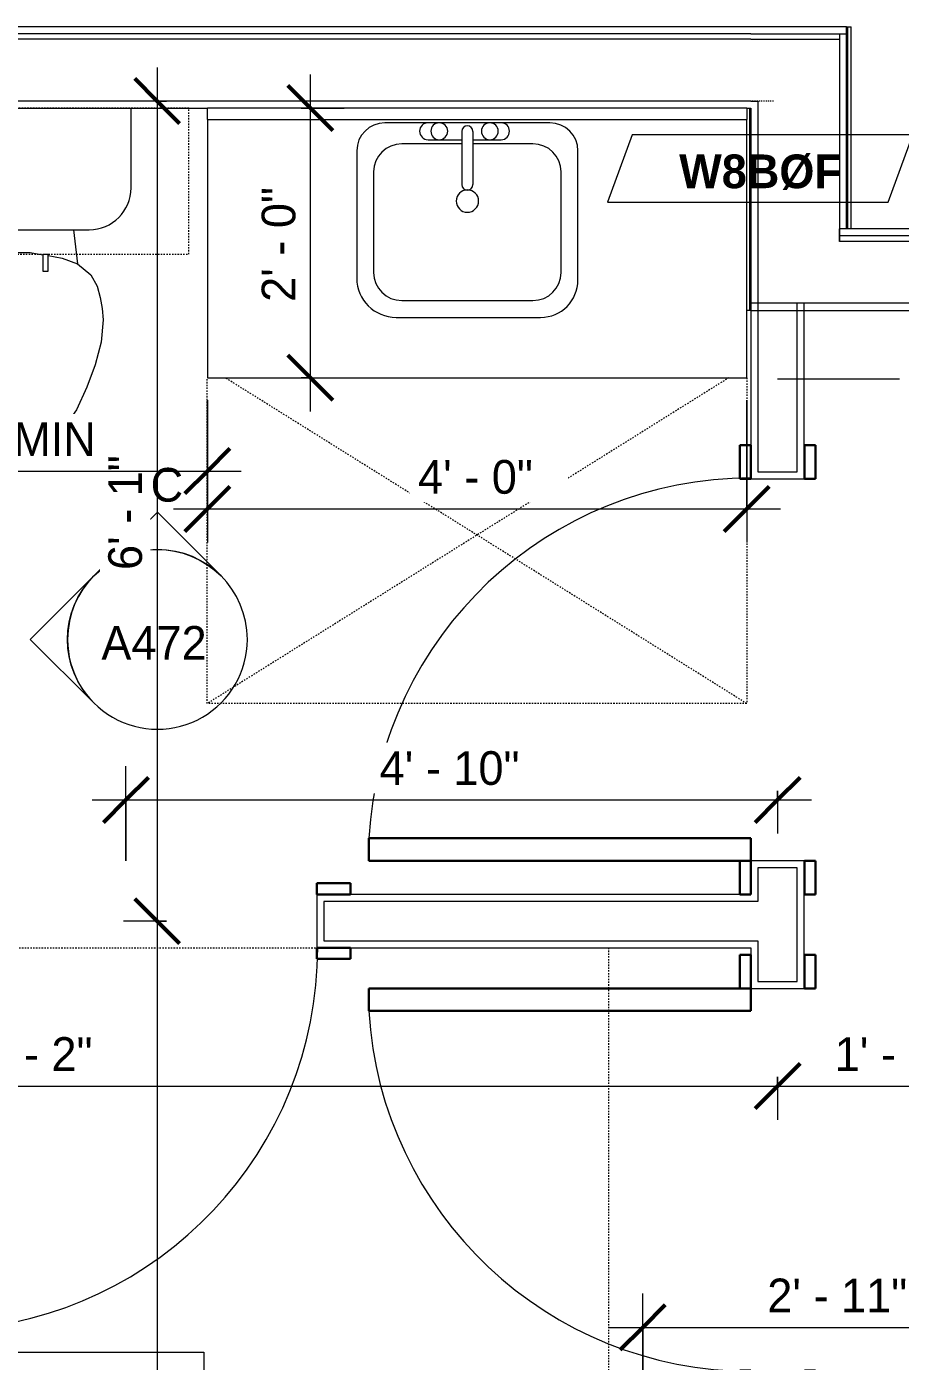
# Model space of a CAD drawing. Header units: inches. Extents: x -4010 to -1814, y 9846 to 12241.
# Drawn here: x -2849.1 to -2771.4, y 11529.1 to 11647.9 of the extents above; entities that cross this region are included whole.
import ezdxf

# ---------------------------------------------------------------- set-up
doc = ezdxf.new("R2010")
doc.units = ezdxf.units.IN
doc.header["$MEASUREMENT"] = 0
doc.linetypes.add('Dash', pattern=[0.25, 0.125, -0.125])
doc.linetypes.add('Dash 3_32_', pattern=[0.1875, 0.09375, -0.09375])
for name, color, linetype, lineweight in [('0-1', 7, 'Continuous', 5), ('0-3', 8, 'Continuous', 9), ('A-ANNO-DIMS', 211, 'Continuous', 9), ('A-ANNO-DIMS-32', 211, 'Continuous', 9), ('A-DETL-1', 90, 'Dash 3_32_', 18), ('A-DOOR-3', 31, 'Continuous', 9), ('A-DOOR-4', 31, 'Continuous', 30), ('A-DOOR-FRAM-3', 31, 'Continuous', 30), ('A-GENM', 5, 'Continuous', 9), ('A-GENM-HDLN', 13, 'Dash', 9), ('A-WALL', 113, 'Continuous', 18), ('A-WALL-2', 250, 'Continuous', 18), ('A-WALL-3', 113, 'Continuous', 9), ('A-WALL-IDEN', 211, 'Continuous', 9), ('G-ANNO-SYMB-3', 111, 'Continuous', 9), ('I-FURN', 30, 'Continuous', 9), ('I-FURN-HDLN', 30, 'Dash', 9), ('I-WALL-3', 7, 'Continuous', 9), ('P-SANR-FIXT', 6, 'Continuous', 9), ('Q-CASE', 31, 'Continuous', 9), ('Q-CASE-1', 31, 'Dash', 9)]:
    doc.layers.add(name, color=color, linetype=linetype, lineweight=lineweight)
doc.styles.add('Century Gothic', font='ufonts.com_century-gothic.ttf', dxfattribs={"height": 3})
doc.styles.add('Century Gothic_B_1', font='GOTHICB.TTF', dxfattribs={"height": 3})
doc.dimstyles.new('OD_1__HACK_2', dxfattribs={"dimscale": 12, "dimtxt": 3.132505, "dimasz": 0.333333, "dimexe": 0.25, "dimexo": 0.166667, "dimgap": 0.041667, "dimtad": 1, "dimdec": 4, "dimrnd": 0.0625, "dimzin": 3, "dimdsep": 46, "dimlunit": 4, "dimtxsty": 'Century Gothic', "dimblk1": 'OBLIQUE', "dimblk2": 'OBLIQUE', "dimsah": 1, "dimcen": 0.09, "dimdle": 0.25, "dimazin": 0, "dimtfac": 1, "dimtdec": 4, "dimtix": 1, "dimtmove": 0, "dimatfit": 3, "dimfxl": 1, "dimtvp": 1, "dimtfill": 1, "dimfrac": 2, "dimtolj": 1, "dimtzin": 0, "dimarcsym": 2})
doc.dimstyles.new('OD_1__HACK_2_1', dxfattribs={"dimscale": 12, "dimtxt": 3.132505, "dimasz": 0.333333, "dimexe": 0.25, "dimexo": 0.166667, "dimgap": 0.041667, "dimtad": 1, "dimdec": 4, "dimrnd": 0.0625, "dimzin": 3, "dimdsep": 46, "dimlunit": 4, "dimtxsty": 'Century Gothic', "dimblk1": 'OBLIQUE', "dimblk2": 'OBLIQUE', "dimsah": 1, "dimcen": 0.09, "dimdle": 0.25, "dimazin": 0, "dimtfac": 1, "dimtdec": 4, "dimtix": 1, "dimtmove": 0, "dimatfit": 3, "dimfxl": 1, "dimtvp": 1, "dimtfill": 1, "dimfrac": 2, "dimtolj": 1, "dimtzin": 0, "dimarcsym": 2})

# ---------------------------------------------------------------- blocks, each defined once
blk = doc.blocks.new('Basic Wall _ INT - W8BØF - _5_8 GYP - 2X8 WOOD_BATT_ - 5_8 GYP_ - ___-2320149-UNIT PLANS - 2ND _ 3RD FLOOR')
at = {"layer": 'I-WALL-3'}
for p, q in [((-2784.82, 11640.61), (-2784.82, 11622.61)), ((-2784.82, 11622.61), (-2785.07, 11622.61)), ((-2784.74, 11622.61), (-2784.82, 11622.61)), ((-2784.7, 11622.61), (-2784.74, 11622.61))]:
    blk.add_line(p, q, dxfattribs=at)
blk = doc.blocks.new('Basic Wall _ INT - W8BØF - _5_8 GYP - 2X8 WOOD_BATT_ - 5_8 GYP_ - ___-2320148-UNIT PLANS - 2ND _ 3RD FLOOR')
at = {"layer": 'I-WALL-3'}
for p, q in [((-2776.2, 11647.86), (-2776.16, 11647.86)), ((-2776.16, 11647.86), (-2776.07, 11647.86)), ((-2776.07, 11629.86), (-2776.07, 11647.86)), ((-2776.07, 11647.86), (-2775.79, 11647.86)), ((-2775.79, 11629.86), (-2775.79, 11647.86))]:
    blk.add_line(p, q, dxfattribs=at)
blk = doc.blocks.new('CTR - 1st Phase - Common Walls_rvt-1-UNIT PLANS - 2ND _ 3RD FLOOR')
at = {"layer": 'A-WALL-2'}
for p, q in [((-2784.7, 11647.24), (-3037.45, 11647.24)), ((-2784.7, 11647.24), (-2776.82, 11647.24)), ((-2776.82, 11647.24), (-2776.2, 11647.24)), ((-2776.82, 11647.24), (-2776.82, 11646.74)), ((-2776.82, 11647.24), (-2776.82, 11646.74)), ((-2784.7, 11646.74), (-3037.45, 11646.74)), ((-2784.7, 11646.74), (-2784.07, 11646.74)), ((-2784.07, 11646.74), (-2776.82, 11646.74)), ((-2776.82, 11646.74), (-2776.82, 11629.86)), ((-2784.7, 11641.24), (-2912.51, 11641.24)), ((-2784.7, 11641.24), (-2784.07, 11641.24)), ((-2784.07, 11641.24), (-2784.07, 11623.24)), ((-2776.2, 11629.86), (-2776.82, 11629.86)), ((-2776.82, 11629.24), (-2776.82, 11629.86)), ((-2776.82, 11629.86), (-2776.82, 11629.24)), ((-2776.2, 11629.24), (-2776.82, 11629.24)), ((-2776.82, 11628.74), (-2776.82, 11629.24)), ((-2776.82, 11629.24), (-2776.82, 11628.74)), ((-2760.45, 11629.24), (-2776.2, 11629.24)), ((-2776.2, 11628.74), (-2776.82, 11628.74)), ((-2760.45, 11628.74), (-2776.2, 11628.74)), ((-2776.82, 11623.24), (-2784.07, 11623.24)), ((-2776.2, 11623.24), (-2776.82, 11623.24)), ((-2760.45, 11623.24), (-2776.2, 11623.24))]:
    blk.add_line(p, q, dxfattribs=at)
at = {"layer": 'I-WALL-3'}
for p, q in [((-2784.7, 11647.86), (-3037.45, 11647.86)), ((-2776.2, 11647.86), (-2784.7, 11647.86)), ((-2776.2, 11647.24), (-2776.2, 11647.86)), ((-2776.2, 11629.86), (-2776.2, 11647.24)), ((-2871.36, 11640.61), (-2833.07, 11640.61)), ((-2785.07, 11640.61), (-2784.7, 11640.61)), ((-2784.7, 11640.61), (-2784.7, 11622.61)), ((-2760.45, 11629.86), (-2776.2, 11629.86)), ((-2784.7, 11622.61), (-2784.07, 11622.61)), ((-2784.07, 11622.61), (-2776.2, 11622.61)), ((-2776.2, 11622.61), (-2760.45, 11622.61))]:
    blk.add_line(p, q, dxfattribs=at)
at = {"layer": '0-3'}
for name in ['Basic Wall _ INT - W8BØF - _5_8 GYP - 2X8 WOOD_BATT_ - 5_8 GYP_ - ___-2320148-UNIT PLANS - 2ND _ 3RD FLOOR', 'Basic Wall _ INT - W8BØF - _5_8 GYP - 2X8 WOOD_BATT_ - 5_8 GYP_ - ___-2320149-UNIT PLANS - 2ND _ 3RD FLOOR']:
    blk.add_blockref(name, (0, 0), dxfattribs=at)
blk = doc.blocks.new('SWING - SINGLE - FLUSH - 2-10 x 6-8 - PRIVACY-3199407-UNIT PLANS - 2ND _ 3RD FLOOR')
at = {"layer": 'A-DOOR-3'}
blk.add_arc((17, 2.37), 34.07, 93.3657, 180, dxfattribs=at)
at = {"layer": 'A-DOOR-4'}
for p, q in [((15, 2.37), (15, 36.38)), ((17, 36.38), (15, 36.38)), ((17, 2.37), (17, 36.38)), ((17, 2.37), (15, 2.37))]:
    blk.add_line(p, q, dxfattribs=at)
at = {"layer": 'A-DOOR-FRAM-3'}
for p, q in [((-17, 3.37), (-20, 3.37)), ((-20, 3.37), (-20, 2.37)), ((-17, 2.37), (-17, 3.37)), ((20, 3.37), (17, 3.37)), ((17, 3.37), (17, 2.37)), ((20, 2.37), (20, 3.37)), ((-20, 2.37), (-17, 2.37)), ((17, 2.37), (20, 2.37)), ((-17, -2.38), (-20, -2.38)), ((-20, -2.38), (-20, -3.38)), ((-17, -3.38), (-17, -2.38)), ((20, -2.38), (17, -2.38)), ((17, -2.38), (17, -3.38)), ((20, -3.38), (20, -2.38)), ((-20, -3.38), (-17, -3.38)), ((17, -3.38), (20, -3.38))]:
    blk.add_line(p, q, dxfattribs=at)
blk = doc.blocks.new('Bed-Standard - Queen 60_ x 79_-3761504-UNIT PLANS - 2ND _ 3RD FLOOR')
at = {"layer": 'I-FURN'}
for p, q in [((-19.31, 41.3), (40.69, 41.3)), ((-19.31, -37.2), (-19.31, 41.3)), ((40.69, 41.3), (40.69, -37.2)), ((40.69, -23.7), (-19.31, -17.13)), ((-16.31, -23.7), (37.69, -23.7)), ((-16.31, -35.7), (-16.31, -23.7)), ((37.69, -35.7), (37.69, -23.7)), ((-16.31, -35.7), (37.69, -35.7))]:
    blk.add_line(p, q, dxfattribs=at)
at = {"layer": 'I-FURN-HDLN'}
for p, q in [((-55.31, 77.3), (-7.94, 77.3)), ((-5.44, 77.3), (55.06, 77.3)), ((57.56, 77.3), (58.94, 77.3)), ((58.69, 77.3), (58.69, -37.2)), ((63.69, 77.3), (64.69, 77.3)), ((64.69, 77.3), (64.69, 75.61)), ((64.69, 68.86), (64.69, -13.39)), ((-55.31, 17.36), (-55.31, 51.36))]:
    blk.add_line(p, q, dxfattribs=at)
blk = doc.blocks.new('M_Sink Vanity-Square - 500 x 440mm-1352614-UNIT PLANS - 2ND _ 3RD FLOOR')
at = {"layer": 'P-SANR-FIXT'}
for p, q in [((7.96, 7.09), (-6.72, 7.09)), ((3.62, 7.09), (-2.88, 7.09)), ((0.12, 6.33), (0.12, 1.59)), ((1.12, 6.33), (1.12, 1.59)), ((0.12, 5.22), (-5.22, 5.22)), ((-2.88, 5.59), (0.12, 5.59)), ((1.12, 5.59), (3.62, 5.59)), ((6.46, 5.22), (1.12, 5.22)), ((-9.22, 4.59), (-9.22, -6.73)), ((10.46, -6.91), (10.46, 4.59)), ((-7.72, 2.72), (-7.72, -6.23)), ((8.96, -6.23), (8.96, 2.72)), ((-5.22, -8.73), (6.46, -8.73)), ((-5.72, -10.23), (7.14, -10.23))]:
    blk.add_line(p, q, dxfattribs=at)
for centre, radius, start, end in [((-6.72, 4.59), 2.5, 90, 180), ((-2.88, 6.34), 0.75, 90, 270), ((-1.88, 6.34), 0.75, 360, 180), ((-1.88, 6.34), 0.75, 180, 0), ((0.62, 6.33), 0.5, 360, 180), ((2.62, 6.34), 0.75, 360, 180), ((2.62, 6.34), 0.75, 180, 360), ((3.62, 6.34), 0.75, 270, 90), ((7.96, 4.59), 2.5, 360, 90), ((-5.22, 2.72), 2.5, 90, 180), ((6.46, 2.72), 2.5, 0, 90), ((0.62, 1.59), 0.5, 180, 0), ((0.62, 0.13), 1, 360, 180), ((0.62, 0.13), 1, 180, 0), ((-5.72, -6.73), 3.5, 180, 270), ((-5.22, -6.23), 2.5, 180, 270), ((6.46, -6.23), 2.5, 270, 0), ((7.14, -6.91), 3.32, 270, 0)]:
    blk.add_arc(centre, radius, start, end, dxfattribs=at)
blk = doc.blocks.new('Toilet-Domestic-3D - Toilet-Domestic-3D-V40-UNIT PLANS - 2ND _ 3RD FLOOR')
at = {"layer": 'P-SANR-FIXT'}
for p, q in [((-1.87, 11.5), (-0.5, 12)), ((-0.5, 12), (0.5, 12)), ((0.5, 12), (1.87, 11.5)), ((-3.74, 10), (-2.74, 11)), ((-2.74, 11), (-1.87, 11.5)), ((1.87, 11.5), (2.74, 11)), ((2.74, 11), (3.74, 10)), ((-5.13, 8), (-3.74, 10)), ((3.74, 10), (5.13, 8)), ((-6.06, 6), (-5.13, 8)), ((5.13, 8), (6.06, 6)), ((-6.79, 4), (-6.06, 6)), ((6.06, 6), (6.79, 4)), ((-7.33, 1.99), (-6.79, 4)), ((6.79, 4), (7.33, 1.99)), ((-7.5, 0), (-7.33, 1.99)), ((7.33, 1.99), (7.5, 0)), ((-7.41, -1), (-7.5, 0)), ((-7.24, -2), (-7.41, -1)), ((7.41, -1), (7.24, -2)), ((7.5, 0), (7.41, -1)), ((-6.97, -3), (-7.24, -2)), ((7.24, -2), (6.97, -3)), ((-6.4, -4), (-6.97, -3)), ((6.97, -3), (6.4, -4)), ((-5.21, -5), (-6.4, -4)), ((6.4, -4), (5.21, -5)), ((-3.84, -5.5), (-5.21, -5)), ((-4.86, -8.02), (-5.21, -5)), ((-2.61, -5.72), (-3.84, -5.5)), ((-1, -6), (-2.13, -5.8)), ((1.89, -5.84), (1, -6)), ((3.84, -5.5), (2.37, -5.76)), ((5.21, -5), (3.84, -5.5)), ((4.86, -8.02), (5.21, -5)), ((1, -6), (-1, -6)), ((6.25, -8.02), (-6.25, -8.02)), ((-9.98, -11.75), (-9.98, -18.85)), ((9.98, -18.85), (9.98, -11.75))]:
    blk.add_line(p, q, dxfattribs=at)
for centre, start, end in [((-6.25, -11.75), 90, 180), ((6.25, -11.75), 0, 90)]:
    blk.add_arc(centre, 3.73, start, end, dxfattribs=at)
blk = doc.blocks.new('Bath Vanity - Bath Vanity 48_-2551079-UNIT PLANS - 2ND _ 3RD FLOOR')
at = {"layer": 'Q-CASE'}
for p, q in [((-23.26, -1), (-23.26, -24)), ((24.74, -24), (24.74, -1)), ((-23.26, -24), (24.74, -24))]:
    blk.add_line(p, q, dxfattribs=at)
blk = doc.blocks.new('ADA Clearances - 30_x48_-V41-UNIT PLANS - 2ND _ 3RD FLOOR')
at = {"layer": 'A-GENM-HDLN'}
for p, q in [((15, 24), (-14, -22.41)), ((-14, 24), (-8, 24)), ((-5, 24), (15, 24)), ((15, 24), (15, -24)), ((-14, 22.41), (15, -24)), ((15, -24), (-14, -24))]:
    blk.add_line(p, q, dxfattribs=at)
blk = doc.blocks.new('BATHROOM MIRROR - BATHROOM MIRROR 48_-3124766-UNIT PLANS - 2ND _ 3RD FLOOR')
at = {"layer": 'Q-CASE'}
for p, q in [((24.74, 24), (-23.26, 24)), ((-23.26, 23), (-23.26, 24)), ((24.74, 24), (24.74, 23)), ((-23.26, 23), (24.74, 23))]:
    blk.add_line(p, q, dxfattribs=at)
blk = doc.blocks.new('300 Series Wall Hung Cabinet_326 - 30_-2909952-UNIT PLANS - 2ND _ 3RD FLOOR')
at = {"layer": 'Q-CASE'}
for p, q in [((-2.5, -13.19), (-2.01, -13.19)), ((-2.5, -13.19), (-2.5, -14.69)), ((-2.01, -14.69), (-2.01, -13.19)), ((2, -13.19), (2.49, -13.19)), ((2, -13.19), (2, -14.69)), ((2.49, -14.69), (2.49, -13.19)), ((-2.5, -14.69), (-2.01, -14.69)), ((2, -14.69), (2.49, -14.69))]:
    blk.add_line(p, q, dxfattribs=at)
at = {"layer": 'Q-CASE-1'}
for p, q in [((15, -0.19), (-15, -0.19)), ((-15, -0.19), (-15, -13.19)), ((15, -13.19), (15, -0.19)), ((-15, -13.19), (15, -13.19))]:
    blk.add_line(p, q, dxfattribs=at)
blk = doc.blocks.new('SWING - SINGLE - FLUSH - 2-10 x 6-8 - PRIVACY-3199405-UNIT PLANS - 2ND _ 3RD FLOOR')
at = {"layer": 'A-DOOR-3'}
blk.add_arc((17, -2.37), 34.07, 180, 266.6343, dxfattribs=at)
at = {"layer": 'A-DOOR-4'}
for p, q in [((15, -2.37), (15, -36.38)), ((17, -2.37), (15, -2.37)), ((17, -2.37), (17, -36.38)), ((17, -36.38), (15, -36.38))]:
    blk.add_line(p, q, dxfattribs=at)
at = {"layer": 'A-DOOR-FRAM-3'}
for p, q in [((-20, 2.38), (-20, 3.38)), ((-20, 3.38), (-17, 3.38)), ((-17, 3.38), (-17, 2.38)), ((17, 2.38), (17, 3.38)), ((17, 3.38), (20, 3.38)), ((20, 3.38), (20, 2.38)), ((-17, 2.38), (-20, 2.38)), ((20, 2.38), (17, 2.38)), ((-20, -2.37), (-17, -2.37)), ((-20, -3.37), (-20, -2.37)), ((-17, -2.37), (-17, -3.37)), ((17, -2.37), (20, -2.37)), ((17, -3.37), (17, -2.37)), ((20, -2.37), (20, -3.37)), ((-17, -3.37), (-20, -3.37)), ((20, -3.37), (17, -3.37))]:
    blk.add_line(p, q, dxfattribs=at)
blk = doc.blocks.new('Elevation - Filled Arrow-152140-UNIT PLANS - 2ND _ 3RD FLOOR')
at = {"layer": 'G-ANNO-SYMB-3'}
for start, end in [(360, 180), (180, 360)]:
    blk.add_arc((0, 0), 0.25, start, end, dxfattribs=at)
blk = doc.blocks.new('Elevation - Filled Arrow-151867-UNIT PLANS - 2ND _ 3RD FLOOR')
at = {"layer": 'G-ANNO-SYMB-3'}
for p, q in [((0, 0.3536), (-0.1768, 0.1768)), ((0.1768, 0.1768), (0, 0.3536))]:
    blk.add_line(p, q, dxfattribs=at)
blk.add_arc((0, 0), 0.25, 45, 135, dxfattribs=at)
blk = doc.blocks.new('DIMBLOCK177-UNIT PLANS - 2ND _ 3RD FLOOR')
at = {"layer": 'A-ANNO-DIMS-32', "lineweight": 50}
for p, q in [((-2837.54, 11641.24), (-2839.54, 11643.24)), ((-2837.54, 11641.24), (-2835.54, 11639.24)), ((-2837.54, 11568.24), (-2839.54, 11570.24)), ((-2837.54, 11568.24), (-2835.54, 11566.24))]:
    blk.add_line(p, q, dxfattribs=at)
at = {"layer": 'A-ANNO-DIMS-32'}
for p, q in [((-2837.54, 11644.24), (-2837.54, 11568.24)), ((-2836.71, 11641.24), (-2840.54, 11641.24)), ((-2837.54, 11641.24), (-2836.71, 11641.24)), ((-2836.71, 11568.24), (-2840.54, 11568.24)), ((-2837.54, 11568.24), (-2836.71, 11568.24))]:
    blk.add_line(p, q, dxfattribs=at)
at = {"layer": 'A-ANNO-DIMS-32', "color": 0, "insert": (-2841.89, 11599.5), "char_height": 3, "width": 12.5897, "attachment_point": 1, "rotation": 90, "line_spacing_factor": 0.984502, "style": 'Century Gothic', "bg_fill": 3, "box_fill_scale": 1.25, "bg_fill_color": 256, "bg_fill_true_color": 13158600, "bg_fill_transparency": 0}
blk.add_mtext('6\' - 1"', dxfattribs=at)
blk = doc.blocks.new('_Oblique')
at = {"color": 0, "linetype": 'ByBlock', "lineweight": -2}
blk.add_line((-0.5, -0.5), (0.5, 0.5), dxfattribs=at)
blk = doc.blocks.new('DIMBLOCK178-UNIT PLANS - 2ND _ 3RD FLOOR')
at = {"layer": 'A-ANNO-DIMS-32', "lineweight": 50}
for p, q in [((-2837.54, 11568.24), (-2839.54, 11570.24)), ((-2837.54, 11568.24), (-2835.54, 11566.24)), ((-2837.54, 11449.24), (-2839.54, 11451.24)), ((-2837.54, 11449.24), (-2835.54, 11447.24))]:
    blk.add_line(p, q, dxfattribs=at)
at = {"layer": 'A-ANNO-DIMS-32'}
for p, q in [((-2836.71, 11568.24), (-2840.54, 11568.24)), ((-2837.54, 11568.24), (-2837.54, 11449.24)), ((-2837.54, 11568.24), (-2836.71, 11568.24)), ((-2836.71, 11449.24), (-2840.54, 11449.24)), ((-2837.54, 11449.24), (-2836.71, 11449.24))]:
    blk.add_line(p, q, dxfattribs=at)
at = {"layer": 'A-ANNO-DIMS-32', "color": 0, "insert": (-2841.89, 11502.33), "char_height": 3, "width": 15.394, "attachment_point": 1, "rotation": 90, "line_spacing_factor": 0.984502, "style": 'Century Gothic', "bg_fill": 3, "box_fill_scale": 1.25, "bg_fill_color": 256, "bg_fill_true_color": 13158600, "bg_fill_transparency": 0}
blk.add_mtext('9\' - 11"', dxfattribs=at)
blk = doc.blocks.new('DIMBLOCK180-UNIT PLANS - 2ND _ 3RD FLOOR')
at = {"layer": 'A-ANNO-DIMS-32'}
for p, q in [((-2794.32, 11524.24), (-2794.32, 11535.08)), ((-2759.32, 11524.24), (-2759.32, 11535.08)), ((-2797.32, 11532.08), (-2756.32, 11532.08)), ((-2794.32, 11532.08), (-2794.32, 11524.24)), ((-2759.32, 11532.08), (-2759.32, 11524.24))]:
    blk.add_line(p, q, dxfattribs=at)
at = {"layer": 'A-ANNO-DIMS-32', "lineweight": 50}
for p, q in [((-2794.32, 11532.08), (-2792.32, 11534.08)), ((-2759.32, 11532.08), (-2757.32, 11534.08)), ((-2794.32, 11532.08), (-2796.32, 11530.08)), ((-2759.32, 11532.08), (-2761.32, 11530.08))]:
    blk.add_line(p, q, dxfattribs=at)
at = {"layer": 'A-ANNO-DIMS-32', "color": 0, "insert": (-2783.24, 11536.42), "char_height": 3, "width": 15.394, "attachment_point": 1, "line_spacing_factor": 0.984502, "style": 'Century Gothic', "bg_fill": 3, "box_fill_scale": 1.25, "bg_fill_color": 256, "bg_fill_true_color": 13158600, "bg_fill_transparency": 0}
blk.add_mtext('2\' - 11"', dxfattribs=at)
blk = doc.blocks.new('DIMBLOCK183-UNIT PLANS - 2ND _ 3RD FLOOR')
at = {"layer": 'A-ANNO-DIMS-32', "lineweight": 50}
for p, q in [((-2916.32, 11553.56), (-2914.32, 11555.56)), ((-2782.32, 11553.56), (-2780.32, 11555.56)), ((-2916.32, 11553.56), (-2918.32, 11551.56)), ((-2782.32, 11553.56), (-2784.32, 11551.56))]:
    blk.add_line(p, q, dxfattribs=at)
at = {"layer": 'A-ANNO-DIMS-32'}
for p, q in [((-2916.32, 11554.39), (-2916.32, 11550.56)), ((-2916.32, 11553.56), (-2916.32, 11554.39)), ((-2782.32, 11554.39), (-2782.32, 11550.56)), ((-2782.32, 11553.56), (-2782.32, 11554.39)), ((-2919.32, 11553.56), (-2782.32, 11553.56))]:
    blk.add_line(p, q, dxfattribs=at)
at = {"layer": 'A-ANNO-DIMS-32', "color": 0, "insert": (-2855.74, 11557.91), "char_height": 3, "width": 15.394, "attachment_point": 1, "line_spacing_factor": 0.984502, "style": 'Century Gothic', "bg_fill": 3, "box_fill_scale": 1.25, "bg_fill_color": 256, "bg_fill_true_color": 13158600, "bg_fill_transparency": 0}
blk.add_mtext('11\' - 2"', dxfattribs=at)
blk = doc.blocks.new('DIMBLOCK184-UNIT PLANS - 2ND _ 3RD FLOOR')
at = {"layer": 'A-ANNO-DIMS-32'}
for p, q in [((-2759.32, 11524.24), (-2759.32, 11556.56)), ((-2782.32, 11554.39), (-2782.32, 11550.56)), ((-2782.32, 11553.56), (-2782.32, 11554.39)), ((-2782.32, 11553.56), (-2756.32, 11553.56)), ((-2759.32, 11553.56), (-2759.32, 11524.24))]:
    blk.add_line(p, q, dxfattribs=at)
at = {"layer": 'A-ANNO-DIMS-32', "lineweight": 50}
for p, q in [((-2782.32, 11553.56), (-2780.32, 11555.56)), ((-2759.32, 11553.56), (-2757.32, 11555.56)), ((-2782.32, 11553.56), (-2784.32, 11551.56)), ((-2759.32, 11553.56), (-2761.32, 11551.56))]:
    blk.add_line(p, q, dxfattribs=at)
at = {"layer": 'A-ANNO-DIMS-32', "color": 0, "insert": (-2777.24, 11557.91), "char_height": 3, "width": 15.394, "attachment_point": 1, "line_spacing_factor": 0.984502, "style": 'Century Gothic', "bg_fill": 3, "box_fill_scale": 1.25, "bg_fill_color": 256, "bg_fill_true_color": 13158600, "bg_fill_transparency": 0}
blk.add_mtext('1\' - 11"', dxfattribs=at)
blk = doc.blocks.new('DIMBLOCK185-UNIT PLANS - 2ND _ 3RD FLOOR')
at = {"layer": 'A-ANNO-DIMS-32'}
for p, q in [((-2840.32, 11573.62), (-2840.32, 11582.03)), ((-2843.32, 11579.03), (-2779.32, 11579.03)), ((-2840.32, 11579.03), (-2840.32, 11573.62)), ((-2782.32, 11579.85), (-2782.32, 11576.03)), ((-2782.32, 11579.03), (-2782.32, 11579.85))]:
    blk.add_line(p, q, dxfattribs=at)
at = {"layer": 'A-ANNO-DIMS-32', "lineweight": 50}
for p, q in [((-2840.32, 11579.03), (-2838.32, 11581.03)), ((-2782.32, 11579.03), (-2780.32, 11581.03)), ((-2840.32, 11579.03), (-2842.32, 11577.03)), ((-2782.32, 11579.03), (-2784.32, 11577.03))]:
    blk.add_line(p, q, dxfattribs=at)
at = {"layer": 'A-ANNO-DIMS-32', "color": 0, "insert": (-2817.74, 11583.37), "char_height": 3, "width": 15.394, "attachment_point": 1, "line_spacing_factor": 0.984502, "style": 'Century Gothic', "bg_fill": 3, "box_fill_scale": 1.25, "bg_fill_color": 256, "bg_fill_true_color": 13158600, "bg_fill_transparency": 0}
blk.add_mtext('4\' - 10"', dxfattribs=at)
blk = doc.blocks.new('DIMBLOCK216-UNIT PLANS - 2ND _ 3RD FLOOR')
at = {"layer": 'A-ANNO-DIMS-32'}
for p, q in [((-2833.07, 11614.62), (-2833.07, 11601.94)), ((-2833.07, 11604.94), (-2833.07, 11614.62)), ((-2785.07, 11614.62), (-2785.07, 11601.94)), ((-2785.07, 11604.94), (-2785.07, 11614.62)), ((-2836.07, 11604.94), (-2782.07, 11604.94))]:
    blk.add_line(p, q, dxfattribs=at)
at = {"layer": 'A-ANNO-DIMS-32', "lineweight": 50}
for p, q in [((-2833.07, 11604.94), (-2831.07, 11606.94)), ((-2785.07, 11604.94), (-2783.07, 11606.94)), ((-2833.07, 11604.94), (-2835.07, 11602.94)), ((-2785.07, 11604.94), (-2787.07, 11602.94))]:
    blk.add_line(p, q, dxfattribs=at)
at = {"layer": 'A-ANNO-DIMS-32', "color": 0, "insert": (-2814.32, 11609.29), "char_height": 3, "width": 12.5897, "attachment_point": 1, "line_spacing_factor": 0.984502, "style": 'Century Gothic', "bg_fill": 3, "box_fill_scale": 1.25, "bg_fill_color": 256, "bg_fill_true_color": 13158600, "bg_fill_transparency": 0}
blk.add_mtext('4\' - 0"', dxfattribs=at)
blk = doc.blocks.new('DIMBLOCK217-UNIT PLANS - 2ND _ 3RD FLOOR')
at = {"layer": 'A-ANNO-DIMS-32'}
for p, q in [((-2823.9, 11613.62), (-2823.9, 11643.62)), ((-2824.73, 11640.62), (-2820.9, 11640.62)), ((-2823.9, 11640.62), (-2824.73, 11640.62)), ((-2824.73, 11616.62), (-2820.9, 11616.62)), ((-2823.9, 11616.62), (-2824.73, 11616.62))]:
    blk.add_line(p, q, dxfattribs=at)
at = {"layer": 'A-ANNO-DIMS-32', "lineweight": 50}
for p, q in [((-2823.9, 11640.62), (-2825.9, 11642.62)), ((-2823.9, 11640.62), (-2821.9, 11638.62)), ((-2823.9, 11616.62), (-2825.9, 11618.62)), ((-2823.9, 11616.62), (-2821.9, 11614.62))]:
    blk.add_line(p, q, dxfattribs=at)
at = {"layer": 'A-ANNO-DIMS-32', "color": 0, "insert": (-2828.24, 11623.37), "char_height": 3, "width": 12.5897, "attachment_point": 1, "rotation": 90, "line_spacing_factor": 0.984502, "style": 'Century Gothic', "bg_fill": 3, "box_fill_scale": 1.25, "bg_fill_color": 256, "bg_fill_true_color": 13158600, "bg_fill_transparency": 0}
blk.add_mtext('2\' - 0"', dxfattribs=at)
blk = doc.blocks.new('DIMBLOCK376-UNIT PLANS - 2ND _ 3RD FLOOR')
at = {"layer": 'A-ANNO-DIMS-32'}
for p, q in [((-2833.07, 11614.61), (-2833.07, 11605.31)), ((-2833.07, 11608.31), (-2833.07, 11614.61)), ((-2866.61, 11609.13), (-2866.61, 11605.31)), ((-2866.61, 11608.31), (-2866.61, 11609.13)), ((-2869.61, 11608.31), (-2830.07, 11608.31))]:
    blk.add_line(p, q, dxfattribs=at)
at = {"layer": 'A-ANNO-DIMS-32', "lineweight": 50}
for p, q in [((-2866.61, 11608.31), (-2864.61, 11610.31)), ((-2833.07, 11608.31), (-2831.07, 11610.31)), ((-2866.61, 11608.31), (-2868.61, 11606.31)), ((-2833.07, 11608.31), (-2835.07, 11606.31))]:
    blk.add_line(p, q, dxfattribs=at)
at = {"layer": 'A-ANNO-DIMS-32', "color": 0, "insert": (-2857.35, 11612.65), "char_height": 3, "width": 18.0194, "attachment_point": 1, "line_spacing_factor": 0.984502, "style": 'Century Gothic', "bg_fill": 3, "box_fill_scale": 1.25, "bg_fill_color": 256, "bg_fill_true_color": 13158600, "bg_fill_transparency": 0}
blk.add_mtext('33" MIN', dxfattribs=at)
blk = doc.blocks.new('Wall Tag - Arch Wall-3956453-UNIT PLANS - 2ND _ 3RD FLOOR')
at = {"layer": 'A-WALL-IDEN'}
for p, q in [((-0.3561, 0.0937), (-0.4244, -0.0937)), ((0.4244, 0.0937), (-0.3561, 0.0937)), ((0.3561, -0.0937), (0.4244, 0.0937)), ((-0.4244, -0.0937), (0.3561, -0.0937))]:
    blk.add_line(p, q, dxfattribs=at)

msp = doc.modelspace()

# ---------------------------------------------------------------- linework, layer by layer
at = {"layer": 'A-DETL-1'}
msp.add_line((-2782.68554, 11641.24399), (-2910.35818, 11641.24399), dxfattribs=at)
at = {"layer": 'A-WALL'}
for p, q in [((-2784.07374, 11623.2394), (-2784.07374, 11608.24399)), ((-2780.57374, 11608.24399), (-2780.57374, 11623.2394)), ((-2784.07374, 11608.24399), (-2780.57374, 11608.24399)), ((-2784.07374, 11572.99399), (-2784.07374, 11569.99399)), ((-2780.57374, 11572.99399), (-2784.07374, 11572.99399)), ((-2780.57374, 11562.86899), (-2780.57374, 11572.99399)), ((-2822.69874, 11569.99399), (-2822.69874, 11566.49399)), ((-2784.07374, 11569.99399), (-2822.69874, 11569.99399)), ((-2822.69874, 11566.49399), (-2784.07374, 11566.49399)), ((-2784.07374, 11566.49399), (-2784.07374, 11562.86899)), ((-2784.07374, 11562.86899), (-2780.57374, 11562.86899))]:
    msp.add_line(p, q, dxfattribs=at)
at = {"layer": 'A-WALL-3'}
for p, q in [((-2784.69874, 11623.2394), (-2784.69874, 11607.61899)), ((-2779.94874, 11623.2394), (-2784.69874, 11623.2394)), ((-2779.94874, 11607.61899), (-2779.94874, 11623.2394)), ((-2784.69874, 11607.61899), (-2779.94874, 11607.61899)), ((-2784.69874, 11573.61899), (-2784.69874, 11570.61899)), ((-2779.94874, 11573.61899), (-2784.69874, 11573.61899)), ((-2779.94874, 11562.24399), (-2779.94874, 11573.61899)), ((-2784.69874, 11570.61899), (-2823.32374, 11570.61899)), ((-2823.32374, 11570.61899), (-2823.32374, 11565.86899)), ((-2823.32374, 11565.86899), (-2784.69874, 11565.86899)), ((-2784.69874, 11565.86899), (-2784.69874, 11562.24399)), ((-2784.69874, 11562.24399), (-2779.94874, 11562.24399))]:
    msp.add_line(p, q, dxfattribs=at)

# ---------------------------------------------------------------- block references
at = {"layer": '0-1'}
msp.add_blockref('CTR - 1st Phase - Common Walls_rvt-1-UNIT PLANS - 2ND _ 3RD FLOOR', (0, 0), dxfattribs=at)
at = {"layer": 'A-DOOR-3'}
for name, p, rotation in [('SWING - SINGLE - FLUSH - 2-10 x 6-8 - PRIVACY-3199405-UNIT PLANS - 2ND _ 3RD FLOOR', (-2782.32374, 11590.61899), 269.9999999999674), ('SWING - SINGLE - FLUSH - 2-10 x 6-8 - PRIVACY-3199407-UNIT PLANS - 2ND _ 3RD FLOOR', (-2840.32374, 11568.24399), 180), ('SWING - SINGLE - FLUSH - 2-10 x 6-8 - PRIVACY-3199407-UNIT PLANS - 2ND _ 3RD FLOOR', (-2782.32374, 11545.24399), 89.99999999996743)]:
    msp.add_blockref(name, p, dxfattribs=dict(at, rotation=rotation))
at = {"layer": 'A-GENM', "rotation": 270.0000000000574}
msp.add_blockref('ADA Clearances - 30_x48_-V41-UNIT PLANS - 2ND _ 3RD FLOOR', (-2809.07374, 11602.6144), dxfattribs=at)
at = {"layer": 'A-WALL-IDEN', "xscale": 31.99999999999999, "yscale": 31.99999999999999, "zscale": 31.99999999999999}
msp.add_blockref('Wall Tag - Arch Wall-3956453-UNIT PLANS - 2ND _ 3RD FLOOR', (-2783.86675, 11635.2394), dxfattribs=at)
at = {"layer": 'G-ANNO-SYMB-3', "extrusion": (0, 0, -1), "xscale": 31.99999999999999, "yscale": 31.99999999999999, "zscale": 31.99999999999999}
msp.add_blockref('Elevation - Filled Arrow-151867-UNIT PLANS - 2ND _ 3RD FLOOR', (2837.51326, 11593.31766), dxfattribs=at)
at = {"layer": 'G-ANNO-SYMB-3', "xscale": 31.99999999999999, "yscale": 31.99999999999999, "zscale": 31.99999999999999, "rotation": 180}
msp.add_blockref('Elevation - Filled Arrow-152140-UNIT PLANS - 2ND _ 3RD FLOOR', (-2837.51326, 11593.31766), dxfattribs=at)
at = {"layer": 'G-ANNO-SYMB-3', "extrusion": (0, 0, -1), "xscale": 31.99999999999999, "yscale": 31.99999999999999, "zscale": 31.99999999999999, "rotation": 270.0000000000043}
msp.add_blockref('Elevation - Filled Arrow-151867-UNIT PLANS - 2ND _ 3RD FLOOR', (2837.51326, 11593.31766), dxfattribs=at)
at = {"layer": 'I-FURN', "rotation": 269.9999999999716}
msp.add_blockref('Bed-Standard - Queen 60_ x 79_-3761504-UNIT PLANS - 2ND _ 3RD FLOOR', (-2874.68274, 11510.55751), dxfattribs=at)
at = {"layer": 'P-SANR-FIXT', "rotation": 180}
msp.add_blockref('Toilet-Domestic-3D - Toilet-Domestic-3D-V40-UNIT PLANS - 2ND _ 3RD FLOOR', (-2849.84303, 11621.76317), dxfattribs=at)
at = {"layer": 'P-SANR-FIXT'}
msp.add_blockref('M_Sink Vanity-Square - 500 x 440mm-1352614-UNIT PLANS - 2ND _ 3RD FLOOR', (-2810.55322, 11632.21524), dxfattribs=at)
at = {"layer": 'Q-CASE'}
for name, p in [('300 Series Wall Hung Cabinet_326 - 30_-2909952-UNIT PLANS - 2ND _ 3RD FLOOR', (-2849.71803, 11640.8019)), ('BATHROOM MIRROR - BATHROOM MIRROR 48_-3124766-UNIT PLANS - 2ND _ 3RD FLOOR', (-2809.81144, 11616.6144)), ('Bath Vanity - Bath Vanity 48_-2551079-UNIT PLANS - 2ND _ 3RD FLOOR', (-2809.81144, 11640.61899))]:
    msp.add_blockref(name, p, dxfattribs=at)

# ---------------------------------------------------------------- texts
at = {"layer": 'A-WALL-IDEN', "insert": (-2791.08267, 11636.48693), "char_height": 3, "width": 17.372, "attachment_point": 1, "style": 'Century Gothic_B_1'}
msp.add_mtext('W8BØF', dxfattribs=at)
at = {"layer": 'G-ANNO-SYMB-3', "char_height": 3, "attachment_point": 1, "style": 'Century Gothic'}
for s, insert, width in [('2C', (-2840.35246, 11608.58301), 6.969), ('A472', (-2842.50425, 11594.50992), 12.221)]:
    msp.add_mtext(s, dxfattribs=dict(at, insert=insert, width=width))

# ---------------------------------------------------------------- next in the draw order: dimensions: what is measured, and where the dimension line sits
at = {"layer": 'A-ANNO-DIMS'}
dim = msp.add_linear_dim(base=(-2837.54024, 11568.24399), p1=(-2834.71182, 11641.24399), p2=(-2834.71182, 11568.24399), angle=90, dimstyle='OD_1__HACK_2', override={"dimpost": '<>', "dimfxl": 73}, dxfattribs=at)
dim.commit()
dim.dimension.update_dxf_attribs({"geometry": 'DIMBLOCK177-UNIT PLANS - 2ND _ 3RD FLOOR', "text_midpoint": (-2839.6157, 11604.74399)})
dim = msp.add_linear_dim(base=(-2759.32374, 11532.07653), p1=(-2794.32374, 11522.24399), p2=(-2759.32374, 11522.24399), dimstyle='OD_1__HACK_2', override={"dimpost": '<>', "dimfxl": 35}, dxfattribs=at)
dim.commit()
dim.dimension.update_dxf_attribs({"geometry": 'DIMBLOCK180-UNIT PLANS - 2ND _ 3RD FLOOR', "text_midpoint": (-2776.82374, 11534.11426)})

# ---------------------------------------------------------------- next in the draw order: dimensions: what is measured, and where the dimension line sits
for base, p1, p2, override, picture, middle in [((-2785.07374, 11604.94042), (-2833.07374, 11616.61899), (-2785.07374, 11616.61899), {"dimpost": '<>', "dimfxl": 48}, 'DIMBLOCK216-UNIT PLANS - 2ND _ 3RD FLOOR', (-2809.07374, 11607.01588)), ((-2782.32374, 11579.02571), (-2840.32374, 11571.61899), (-2782.32374, 11581.85413), {"dimpost": '<>', "dimfxl": 58.896165}, 'DIMBLOCK185-UNIT PLANS - 2ND _ 3RD FLOOR', (-2811.32374, 11581.10117))]:
    dim = msp.add_linear_dim(base=base, p1=p1, p2=p2, dimstyle='OD_1__HACK_2', override=override, dxfattribs=at)
    dim.commit()
    dim.dimension.update_dxf_attribs({"geometry": picture, "text_midpoint": middle})
dim = msp.add_linear_dim(base=(-2837.54024, 11449.24399), p1=(-2834.71182, 11568.24399), p2=(-2834.71182, 11449.24399), angle=90, dimstyle='OD_1__HACK_2', override={"dimpost": '<>', "dimfxl": 119}, dxfattribs=at)
dim.commit()
dim.dimension.update_dxf_attribs({"geometry": 'DIMBLOCK178-UNIT PLANS - 2ND _ 3RD FLOOR', "text_midpoint": (-2839.6157, 11508.74399)})

# ---------------------------------------------------------------- next in the draw order: linework, layer by layer
at = {"layer": 'A-WALL-IDEN'}
msp.add_line((-2782.32374, 11616.51771), (-2771.48058, 11616.51771), dxfattribs=at)

# ---------------------------------------------------------------- next in the draw order: dimensions: what is measured, and where the dimension line sits
at = {"layer": 'A-ANNO-DIMS'}
dim = msp.add_linear_dim(base=(-2823.89728, 11640.61899), p1=(-2826.72571, 11616.61899), p2=(-2826.72571, 11640.61899), angle=90, dimstyle='OD_1__HACK_2', override={"dimpost": '<>', "dimfxl": 24}, dxfattribs=at)
dim.commit()
dim.dimension.update_dxf_attribs({"geometry": 'DIMBLOCK217-UNIT PLANS - 2ND _ 3RD FLOOR', "text_midpoint": (-2825.97274, 11628.61899)})
dim = msp.add_linear_dim(base=(-2833.07374, 11608.30543), p1=(-2866.61233, 11611.13386), p2=(-2833.07374, 11616.6144), text='33" MIN', dimstyle='OD_1__HACK_2_1', override={"dimpost": '<>', "dimfxl": 33.983427}, dxfattribs=at)
dim.commit()
dim.dimension.update_dxf_attribs({"geometry": 'DIMBLOCK376-UNIT PLANS - 2ND _ 3RD FLOOR', "text_midpoint": (-2849.84303, 11610.38089)})
dim = msp.add_linear_dim(base=(-2782.32374, 11553.56422), p1=(-2916.32374, 11556.39265), p2=(-2782.32374, 11556.39265), dimstyle='OD_1__HACK_2', override={"dimpost": '<>', "dimfxl": 134}, dxfattribs=at)
dim.commit()
dim.dimension.update_dxf_attribs({"geometry": 'DIMBLOCK183-UNIT PLANS - 2ND _ 3RD FLOOR', "text_midpoint": (-2849.32374, 11555.60195)})

# ---------------------------------------------------------------- next in the draw order: dimensions: what is measured, and where the dimension line sits
dim = msp.add_linear_dim(base=(-2759.32374, 11553.56422), p1=(-2782.32374, 11556.39265), p2=(-2759.32374, 11522.24399), dimstyle='OD_1__HACK_2', override={"dimpost": '<>', "dimfxl": 41.171973}, dxfattribs=at)
dim.commit()
dim.dimension.update_dxf_attribs({"geometry": 'DIMBLOCK184-UNIT PLANS - 2ND _ 3RD FLOOR', "text_midpoint": (-2770.82374, 11555.56422)})

doc.saveas('drawing.dxf')
